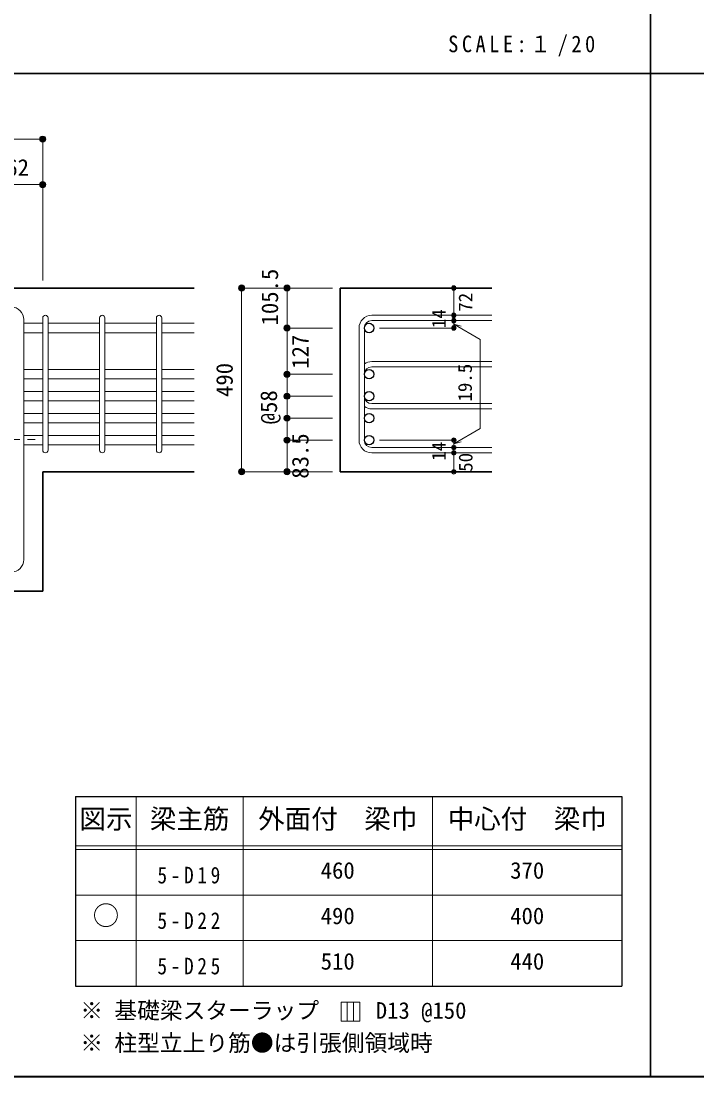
# Model space of a CAD drawing. Units: millimetres at full size, sheet at 1:20. Extents: x -3982 to 3969, y -2797 to 2801.
# Drawn here: x -2411 to -628, y -2797 to -10 of the extents above; entities that cross this region are included whole.
import ezdxf
from ezdxf.enums import TextEntityAlignment as Align

# ---------------------------------------------------------------- set-up
doc = ezdxf.new("R2010")
doc.units = ezdxf.units.MM
doc.header["$LTSCALE"] = 20
doc.header["$PDMODE"] = 32
doc.header["$PDSIZE"] = 12
doc.linetypes.add('CHAIN1', pattern=[8, 5, -1, 1, -1])
for name, color, linetype, lineweight in [('6-1_躯体線', 2, 'Continuous', 35), ('6-4_フープ', 7, 'Continuous', 18), ('6-5_梁主筋', 7, 'Continuous', 18), ('6-6_S.T.P.', 7, 'Continuous', 18), ('6-7_文字', 7, 'Continuous', 18), ('6-D_寸法', 4, 'Continuous', 9), ('6-E_枠', 7, 'Continuous', 18), ('F-0_枠', 6, 'Continuous', 40)]:
    doc.layers.add(name, color=color, linetype=linetype, lineweight=lineweight)
doc.styles.add('ＭＳ ゴシック', font='')
doc.styles.get('ＭＳ ゴシック').set_extended_font_data('MS Gothic')

msp = doc.modelspace()

# ---------------------------------------------------------------- linework, layer by layer
at = {"layer": '6-1_躯体線'}
for p, q in [((-1953.87, -714.67), (-3153.87, -714.67)), ((-1569.2, -714.67), (-1169.2, -714.67)), ((-1569.2, -714.67), (-1569.2, -1199.67)), ((-1953.87, -1199.67), (-2353.87, -1199.67)), ((-2353.87, -1514.67), (-2353.87, -1199.67)), ((-1569.2, -1199.67), (-1169.2, -1199.67)), ((-2353.87, -1514.67), (-2554.37, -1514.67))]:
    msp.add_line(p, q, dxfattribs=at)
at = {"layer": '6-4_フープ'}
msp.add_line((-2403.87, -1431.17), (-2403.87, -798.17), dxfattribs=at)
for centre, start, end in [((-2437.37, -798.17), 0, 90), ((-2437.37, -1431.17), 270, 0)]:
    msp.add_arc(centre, 33.5, start, end, dxfattribs=at)
at = {"layer": '6-5_梁主筋'}
for p, q in [((-2353.87, -807.72), (-2403.87, -807.72)), ((-2203.87, -807.72), (-2339.87, -807.72)), ((-2053.87, -807.72), (-2189.87, -807.72)), ((-1953.87, -807.72), (-2039.87, -807.72)), ((-2353.87, -832.72), (-2403.87, -832.72)), ((-2203.87, -832.72), (-2339.87, -832.72)), ((-2053.87, -832.72), (-2189.87, -832.72)), ((-1953.87, -832.72), (-2039.87, -832.72)), ((-2353.87, -929.67), (-2403.87, -929.67)), ((-2203.87, -929.67), (-2339.87, -929.67)), ((-2053.87, -929.67), (-2189.87, -929.67)), ((-1953.87, -929.67), (-2039.87, -929.67)), ((-2353.87, -954.67), (-2403.87, -954.67)), ((-2203.87, -954.67), (-2339.87, -954.67)), ((-2053.87, -954.67), (-2189.87, -954.67)), ((-1953.87, -954.67), (-2039.87, -954.67)), ((-2353.87, -987.67), (-2403.87, -987.67)), ((-2203.87, -987.67), (-2339.87, -987.67)), ((-2053.87, -987.67), (-2189.87, -987.67)), ((-1953.87, -987.67), (-2039.87, -987.67)), ((-2353.87, -1012.67), (-2403.87, -1012.67)), ((-2203.87, -1012.67), (-2339.87, -1012.67)), ((-2053.87, -1012.67), (-2189.87, -1012.67)), ((-1953.87, -1012.67), (-2039.87, -1012.67)), ((-2353.87, -1045.67), (-2403.87, -1045.67)), ((-2203.87, -1045.67), (-2339.87, -1045.67)), ((-2053.87, -1045.67), (-2189.87, -1045.67)), ((-1953.87, -1045.67), (-2039.87, -1045.67)), ((-2353.87, -1070.67), (-2403.87, -1070.67)), ((-2203.87, -1070.67), (-2339.87, -1070.67)), ((-2053.87, -1070.67), (-2189.87, -1070.67)), ((-1953.87, -1070.67), (-2039.87, -1070.67)), ((-2353.87, -1103.67), (-2403.87, -1103.67)), ((-2203.87, -1103.67), (-2339.87, -1103.67)), ((-2053.87, -1103.67), (-2189.87, -1103.67)), ((-1953.87, -1103.67), (-2039.87, -1103.67)), ((-2353.87, -1128.67), (-2403.87, -1128.67)), ((-2203.87, -1128.67), (-2339.87, -1128.67)), ((-2053.87, -1128.67), (-2189.87, -1128.67)), ((-1953.87, -1128.67), (-2039.87, -1128.67))]:
    msp.add_line(p, q, dxfattribs=at)
at = {"layer": '6-5_梁主筋', "color": 3, "lineweight": 25}
for centre in [(-1492.7, -820.22), (-1492.7, -942.17), (-1492.7, -1000.17), (-1492.7, -1058.17), (-1492.7, -1116.17)]:
    msp.add_circle(centre, 12.5, dxfattribs=at)
at = {"layer": '6-6_S.T.P.'}
for p, q in [((-2353.87, -1142.67), (-2353.87, -793.72)), ((-2353.87, -1142.67), (-2353.87, -794.11)), ((-2353.87, -1142.67), (-2353.87, -794.11)), ((-2353.87, -1142.67), (-2353.87, -794.11)), ((-2339.87, -1142.67), (-2339.87, -793.72)), ((-2339.87, -1142.67), (-2339.87, -794.11)), ((-2339.87, -1142.67), (-2339.87, -794.11)), ((-2339.87, -1142.67), (-2339.87, -794.11)), ((-2203.87, -1142.67), (-2203.87, -793.72)), ((-2189.87, -1142.67), (-2189.87, -793.72)), ((-2053.87, -1142.67), (-2053.87, -794.11)), ((-2039.87, -1142.67), (-2039.87, -794.11)), ((-1485.7, -786.72), (-1169.2, -786.72)), ((-1485.7, -800.72), (-1169.2, -800.72)), ((-1519.2, -820.22), (-1519.2, -1116.17)), ((-1505.2, -820.22), (-1505.2, -1116.17)), ((-1485.7, -908.67), (-1169.2, -908.67)), ((-1485.7, -922.67), (-1169.2, -922.67)), ((-1485.7, -1019.67), (-1169.2, -1019.67)), ((-1485.7, -1033.67), (-1169.2, -1033.67)), ((-1485.7, -1135.67), (-1169.2, -1135.67)), ((-1485.7, -1149.67), (-1169.2, -1149.67))]:
    msp.add_line(p, q, dxfattribs=at)
for centre, radius, start, end in [((-2346.87, -793.72), 7, 0, 180), ((-2346.87, -793.72), 7, 0, 180), ((-2346.87, -793.72), 7, 0, 180), ((-2346.87, -793.72), 7, 0, 180), ((-2196.87, -793.72), 7, 0, 180), ((-2046.87, -793.72), 7, 0, 180), ((-1485.7, -820.22), 33.5, 90, 180), ((-1485.7, -820.22), 19.5, 90, 180), ((-1485.7, -942.17), 33.5, 90, 125.59765), ((-1485.7, -942.17), 19.5, 90, 180), ((-1485.7, -1000.17), 19.5, 180, 270), ((-1485.7, -1000.17), 33.5, 234.40235, 270), ((-1485.7, -1116.17), 33.5, 180, 270), ((-1485.7, -1116.17), 19.5, 180, 270), ((-2346.87, -1142.67), 7, 180, 0), ((-2346.87, -1142.67), 7, 180, 0), ((-2346.87, -1142.67), 7, 180, 0), ((-2346.87, -1142.67), 7, 180, 0), ((-2196.87, -1142.67), 7, 180, 0), ((-2046.87, -1142.67), 7, 180, 0)]:
    msp.add_arc(centre, radius, start, end, dxfattribs=at)
at = {"layer": '6-7_文字'}
for p, q in [((-1550.09, -2600.02), (-1550.09, -2650.02)), ((-1533.42, -2600.02), (-1533.42, -2650.02))]:
    msp.add_line(p, q, dxfattribs=at)
msp.add_lwpolyline([(-1566.75, -2650.02), (-1516.75, -2650.02), (-1516.75, -2600.02), (-1566.75, -2600.02)], close=True, dxfattribs=at)
at = {"layer": '6-D_寸法'}
for p, q in [((-3153.87, -321.65), (-2353.87, -321.65)), ((-2353.87, -321.65), (-2353.87, -441.65)), ((-2353.87, -321.65), (-2353.87, -694.67)), ((-2353.87, -441.65), (-2515.87, -441.65)), ((-2353.87, -441.65), (-2353.87, -694.67)), ((-1829.2, -1199.67), (-1829.2, -714.67)), ((-1709.2, -714.67), (-1709.2, -820.22)), ((-1269.2, -786.15), (-1269.2, -714.67)), ((-1269.2, -800.72), (-1269.2, -786.72)), ((-1709.2, -820.22), (-1589.2, -820.22)), ((-1709.2, -820.22), (-1709.2, -943.67)), ((-1269.2, -820.22), (-1465.29, -820.22)), ((-1269.2, -809.9), (-1199.14, -850.35)), ((-1269.2, -809.9), (-1249.88, -815.07)), ((-1199.14, -850.35), (-1199.14, -1085.47)), ((-1709.2, -942.17), (-1589.2, -942.17)), ((-1709.2, -1000.17), (-1589.2, -1000.17)), ((-1709.2, -1058.17), (-1589.2, -1058.17)), ((-1269.2, -1125.92), (-1199.14, -1085.47)), ((-1709.2, -1116.17), (-1589.2, -1116.17)), ((-1269.2, -1116.17), (-1465.29, -1116.17)), ((-1269.2, -1135.67), (-1269.2, -1116.17)), ((-1269.2, -1125.92), (-1249.88, -1120.75)), ((-1269.2, -1149.67), (-1269.2, -1135.67)), ((-1269.2, -1199.67), (-1269.2, -1149.67)), ((-1829.2, -1199.67), (-1719.33, -1199.67)), ((-1829.2, -1199.67), (-1709.2, -1199.67)), ((-1709.2, -1199.67), (-1589.2, -1199.67))]:
    msp.add_line(p, q, dxfattribs=at)
at = {"layer": '6-D_寸法', "linetype": 'CHAIN1'}
msp.add_line((-3153.87, -1114.67), (-2353.87, -1114.67), dxfattribs=at)
at = {"layer": '6-D_寸法'}
for points in [[(-1829.2, -714.67), (-1709.2, -714.67), (-1589.2, -714.67)], [(-1269.2, -800.15), (-1269.2, -820.22), (-1269.2, -800.15)], [(-1709.2, -943.67), (-1709.2, -1116.17), (-1709.2, -1199.67)]]:
    msp.add_lwpolyline(points, dxfattribs=at)
for centre, radius in [((-2353.87, -321.65), 8), ((-2353.87, -321.65), 7.2), ((-2353.87, -321.65), 6.4), ((-2353.87, -321.65), 5.6), ((-2353.87, -321.65), 4.8), ((-2353.87, -321.65), 4), ((-2353.87, -321.65), 3.2), ((-2353.87, -321.65), 2.4), ((-2353.87, -321.65), 1.6), ((-2353.87, -321.65), 0.8), ((-2353.87, -441.65), 8), ((-2353.87, -441.65), 7.2), ((-2353.87, -441.65), 6.4), ((-2353.87, -441.65), 5.6), ((-2353.87, -441.65), 4.8), ((-2353.87, -441.65), 4), ((-2353.87, -441.65), 3.2), ((-2353.87, -441.65), 2.4), ((-2353.87, -441.65), 1.6), ((-2353.87, -441.65), 0.8), ((-1829.2, -714.67), 8), ((-1829.2, -714.67), 7.2), ((-1829.2, -714.67), 6.4), ((-1829.2, -714.67), 5.6), ((-1829.2, -714.67), 4.8), ((-1829.2, -714.67), 4), ((-1829.2, -714.67), 3.2), ((-1829.2, -714.67), 2.4), ((-1829.2, -714.67), 1.6), ((-1829.2, -714.67), 0.8), ((-1709.2, -714.67), 8), ((-1709.2, -714.67), 7.2), ((-1709.2, -714.67), 6.4), ((-1709.2, -714.67), 5.6), ((-1709.2, -714.67), 4.8), ((-1709.2, -714.67), 4), ((-1709.2, -714.67), 3.2), ((-1709.2, -714.67), 2.4), ((-1709.2, -714.67), 1.6), ((-1709.2, -714.67), 0.8), ((-1269.2, -714.67), 4), ((-1269.2, -714.67), 3.6), ((-1269.2, -714.67), 3.2), ((-1269.2, -714.67), 2.8), ((-1269.2, -714.67), 2.4), ((-1269.2, -714.67), 2), ((-1269.2, -714.67), 1.6), ((-1269.2, -714.67), 1.2), ((-1269.2, -714.67), 0.8), ((-1269.2, -714.67), 0.4), ((-1269.2, -786.72), 4), ((-1269.2, -800.72), 4), ((-1269.2, -786.72), 3.6), ((-1269.2, -800.72), 3.6), ((-1269.2, -786.72), 3.2), ((-1269.2, -800.72), 3.2), ((-1269.2, -786.72), 2.8), ((-1269.2, -800.72), 2.8), ((-1269.2, -786.72), 2.4), ((-1269.2, -800.72), 2.4), ((-1269.2, -786.72), 2), ((-1269.2, -800.72), 2), ((-1269.2, -786.72), 1.6), ((-1269.2, -800.72), 1.6), ((-1269.2, -786.72), 1.2), ((-1269.2, -800.72), 1.2), ((-1269.2, -786.72), 0.8), ((-1269.2, -800.72), 0.8), ((-1269.2, -786.72), 0.4), ((-1269.2, -800.72), 0.4), ((-1709.2, -820.22), 8), ((-1709.2, -820.22), 7.2), ((-1709.2, -820.22), 6.4), ((-1709.2, -820.22), 5.6), ((-1709.2, -820.22), 4.8), ((-1709.2, -820.22), 4), ((-1709.2, -820.22), 3.2), ((-1709.2, -820.22), 2.4), ((-1709.2, -820.22), 1.6), ((-1709.2, -820.22), 0.8), ((-1269.2, -820.22), 4), ((-1269.2, -820.22), 3.6), ((-1269.2, -820.22), 3.2), ((-1269.2, -820.22), 2.8), ((-1269.2, -820.22), 2.4), ((-1269.2, -820.22), 2), ((-1269.2, -820.22), 1.6), ((-1269.2, -820.22), 1.2), ((-1269.2, -820.22), 0.8), ((-1269.2, -820.22), 0.4), ((-1709.2, -942.17), 8), ((-1709.2, -942.17), 7.2), ((-1709.2, -942.17), 6.4), ((-1709.2, -942.17), 5.6), ((-1709.2, -942.17), 4.8), ((-1709.2, -942.17), 4), ((-1709.2, -942.17), 3.2), ((-1709.2, -942.17), 2.4), ((-1709.2, -942.17), 1.6), ((-1709.2, -942.17), 0.8), ((-1709.2, -1000.17), 8), ((-1709.2, -1000.17), 7.2), ((-1709.2, -1000.17), 6.4), ((-1709.2, -1000.17), 5.6), ((-1709.2, -1000.17), 4.8), ((-1709.2, -1000.17), 4), ((-1709.2, -1000.17), 3.2), ((-1709.2, -1000.17), 2.4), ((-1709.2, -1000.17), 1.6), ((-1709.2, -1000.17), 0.8), ((-1709.2, -1058.17), 8), ((-1709.2, -1058.17), 7.2), ((-1709.2, -1058.17), 6.4), ((-1709.2, -1058.17), 5.6), ((-1709.2, -1058.17), 4.8), ((-1709.2, -1058.17), 4), ((-1709.2, -1058.17), 3.2), ((-1709.2, -1058.17), 2.4), ((-1709.2, -1058.17), 1.6), ((-1709.2, -1058.17), 0.8), ((-1709.2, -1116.17), 8), ((-1709.2, -1116.17), 7.2), ((-1709.2, -1116.17), 6.4), ((-1709.2, -1116.17), 5.6), ((-1709.2, -1116.17), 4.8), ((-1709.2, -1116.17), 4), ((-1709.2, -1116.17), 3.2), ((-1709.2, -1116.17), 2.4), ((-1709.2, -1116.17), 1.6), ((-1269.2, -1116.17), 4), ((-1269.2, -1116.17), 3.6), ((-1269.2, -1116.17), 3.2), ((-1269.2, -1116.17), 2.8), ((-1269.2, -1116.17), 2.4), ((-1269.2, -1116.17), 2), ((-1269.2, -1116.17), 1.6), ((-1709.2, -1116.17), 0.8), ((-1269.2, -1135.67), 4), ((-1269.2, -1135.67), 3.6), ((-1269.2, -1135.67), 3.2), ((-1269.2, -1135.67), 2.8), ((-1269.2, -1135.67), 2.4), ((-1269.2, -1135.67), 2), ((-1269.2, -1135.67), 1.6), ((-1269.2, -1116.17), 1.2), ((-1269.2, -1135.67), 1.2), ((-1269.2, -1116.17), 0.8), ((-1269.2, -1135.67), 0.8), ((-1269.2, -1116.17), 0.4), ((-1269.2, -1135.67), 0.4), ((-1269.2, -1149.67), 4), ((-1269.2, -1149.67), 3.6), ((-1269.2, -1149.67), 3.2), ((-1269.2, -1149.67), 2.8), ((-1269.2, -1149.67), 2.4), ((-1269.2, -1149.67), 2), ((-1269.2, -1149.67), 1.6), ((-1269.2, -1149.67), 1.2), ((-1269.2, -1149.67), 0.8), ((-1269.2, -1149.67), 0.4), ((-1829.2, -1199.67), 8), ((-1829.2, -1199.67), 7.2), ((-1829.2, -1199.67), 6.4), ((-1829.2, -1199.67), 5.6), ((-1829.2, -1199.67), 4.8), ((-1829.2, -1199.67), 4), ((-1829.2, -1199.67), 3.2), ((-1829.2, -1199.67), 2.4), ((-1829.2, -1199.67), 1.6), ((-1709.2, -1199.67), 8), ((-1709.2, -1199.67), 7.2), ((-1709.2, -1199.67), 6.4), ((-1709.2, -1199.67), 5.6), ((-1709.2, -1199.67), 4.8), ((-1709.2, -1199.67), 4), ((-1709.2, -1199.67), 3.2), ((-1709.2, -1199.67), 2.4), ((-1709.2, -1199.67), 1.6), ((-1269.2, -1199.67), 4), ((-1269.2, -1199.67), 3.6), ((-1269.2, -1199.67), 3.2), ((-1269.2, -1199.67), 2.8), ((-1269.2, -1199.67), 2.4), ((-1269.2, -1199.67), 2), ((-1269.2, -1199.67), 1.6), ((-1829.2, -1199.67), 0.8), ((-1709.2, -1199.67), 0.8), ((-1269.2, -1199.67), 1.2), ((-1269.2, -1199.67), 0.8), ((-1269.2, -1199.67), 0.4)]:
    msp.add_circle(centre, radius, dxfattribs=at)
at = {"layer": '6-D_寸法', "color": 7}
for p in [(-2353.87, -321.65), (-2353.87, -441.65), (-1829.2, -714.67), (-1709.2, -714.67), (-1269.2, -714.67), (-1269.2, -786.72), (-1269.2, -800.72), (-1709.2, -820.22), (-1269.2, -820.22), (-1709.2, -942.17), (-1709.2, -1000.17), (-1709.2, -1058.17), (-1709.2, -1116.17), (-1269.2, -1116.17), (-1269.2, -1135.67), (-1269.2, -1149.67), (-1829.2, -1199.67), (-1709.2, -1199.67), (-1269.2, -1199.67)]:
    msp.add_point(p, dxfattribs=at)
at = {"layer": '6-E_枠', "color": 3, "lineweight": 25}
for p, q in [((-2267.02, -2056.95), (-2267.02, -2556.95)), ((-2267.02, -2056.95), (-825.33, -2056.95)), ((-825.33, -2056.95), (-825.33, -2556.95)), ((-2267.02, -2556.95), (-825.33, -2556.95))]:
    msp.add_line(p, q, dxfattribs=at)
at = {"layer": '6-E_枠'}
for p, q in [((-2107.02, -2056.95), (-2107.02, -2556.95)), ((-1825.33, -2056.95), (-1825.33, -2556.95)), ((-1325.33, -2056.95), (-1325.33, -2556.95)), ((-2267.02, -2186.95), (-825.33, -2186.95)), ((-2267.02, -2196.95), (-825.33, -2196.95)), ((-2267.02, -2316.95), (-825.33, -2316.95)), ((-2267.02, -2436.95), (-825.33, -2436.95))]:
    msp.add_line(p, q, dxfattribs=at)
at = {"layer": 'F-0_枠', "color": 2, "lineweight": 35}
for p, q in [((-749.76, 2800.77), (-749.76, -2796.83)), ((-3981.92, -148.03), (2482.4, -148.03))]:
    msp.add_line(p, q, dxfattribs=at)
at = {"layer": 'F-0_枠'}
msp.add_line((3969.4, -2796.83), (-3981.92, -2796.83), dxfattribs=at)

# ---------------------------------------------------------------- texts
at = {"layer": '6-7_文字', "color": 2, "style": 'ＭＳ ゴシック'}
for s, p in [('図示', (-2257.02, -2156.95)), ('梁主筋', (-2071.17, -2156.95)), ('外面付\u3000梁巾', (-1785.33, -2156.95)), ('中心付\u3000梁巾', (-1285.33, -2156.95)), ('○', (-2222.02, -2411.95))]:
    msp.add_text(s, height=51.32, dxfattribs=at).set_placement(p, align=Align.BOTTOM_LEFT)
at = {"layer": '6-7_文字', "style": 'ＭＳ ゴシック'}
for s, p in [('460', (-1620.33, -2286.95)), ('370', (-1120.33, -2286.95)), ('490', (-1620.33, -2406.95)), ('400', (-1120.33, -2406.95)), ('510', (-1620.33, -2526.95)), ('440', (-1120.33, -2526.95)), ('※ 基礎梁スターラップ     D13 @150', (-2254.64, -2656.67)), ('※ 柱型立上り筋●は引張側領域時', (-2254.64, -2742.34))]:
    msp.add_text(s, height=43.99, dxfattribs=at).set_placement(p, align=Align.BOTTOM_LEFT)
at = {"layer": '6-7_文字', "color": 2, "insert": (-1283.99, -103.03), "char_height": 43.99, "attachment_point": 7, "style": 'ＭＳ ゴシック'}
msp.add_mtext('\\T1.34;\\W0.9;SCALE:１/20', dxfattribs=at)
at = {"layer": '6-7_文字', "char_height": 43.99, "attachment_point": 7, "style": 'ＭＳ ゴシック'}
for s, insert in [('\\T1.38;\\W0.85;5-D19', (-2051.17, -2286.95)), ('\\T1.38;\\W0.85;5-D22', (-2051.17, -2406.95)), ('\\T1.38;\\W0.85;5-D25', (-2051.17, -2526.95))]:
    msp.add_mtext(s, dxfattribs=dict(at, insert=insert))
at = {"layer": '6-D_寸法', "style": 'ＭＳ ゴシック'}
msp.add_text('162', height=43.99, dxfattribs=at).set_placement((-2479.87, -431.65), align=Align.BOTTOM_LEFT)
for s, height, p in [('105.5', 43.99, (-1719.59, -813.38)), ('72', 36.66, (-1208.85, -777.18)), ('14', 36.66, (-1279.2, -820.61)), ('127', 43.99, (-1639.2, -927.7)), ('490', 43.99, (-1839.2, -1002.17)), ('19.5', 36.66, (-1210.38, -1014.31)), ('@58', 43.99, (-1722.38, -1074.27)), ('83.5', 43.99, (-1639.2, -1217.92)), ('14', 36.66, (-1279.59, -1170.36)), ('50', 36.66, (-1208.77, -1199.72))]:
    msp.add_text(s, height=height, rotation=90, dxfattribs=at).set_placement(p, align=Align.BOTTOM_LEFT)

doc.saveas('drawing.dxf')
